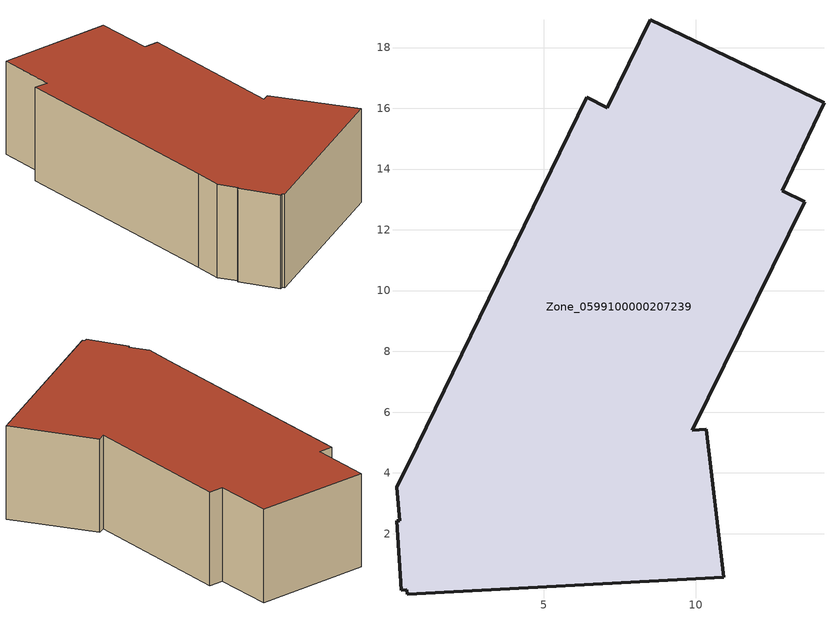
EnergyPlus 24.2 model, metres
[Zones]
Zone_0599100000207239
 floor ground (C_G): 0.84,4.89 6.41,16.36 7.09,16.02 8.5,18.91 14.22,16.18 12.85,13.28 13.58,12.93 9.89,5.41 10.35,5.43 10.92,0.56 0.5,0.01 0.49,0.14 0.31,0.14 0.16,2.42 0.26,2.42 0.15,3.53 z4.1
 wall outside (C_F): 6.41,16.36 0.84,4.89 0.15,3.53 0.26,2.42 0.16,2.42 0.31,0.14 0.49,0.14 0.5,0.01 10.92,0.56 10.35,5.43 9.89,5.41 13.58,12.93 12.85,13.28 14.22,16.18 8.5,18.91 7.09,16.02 6.41,16.36 z4.1:9.28
 roof outside (C_R): 9.89,5.41 13.58,12.93 12.85,13.28 14.22,16.18 8.5,18.91 7.09,16.02 6.41,16.36 0.84,4.89 0.15,3.53 0.26,2.42 0.16,2.42 0.31,0.14 0.49,0.14 0.5,0.01 10.92,0.56 10.35,5.43 z9.28
[BUILDING]
Pand.0599100000207239: North Axis=0; Terrain=City; Loads Convergence Tolerance Value=0.04; Temperature Convergence Tolerance Value=0.4; Solar Distribution=FullExterior; Maximum Number of Warmup Days=25; Minimum Number of Warmup Days=1
[Site:Location]
Rotterdam.The.Hague.AP_ZH_NLD Design_Conditions: Latitude=51.96; Longitude=4.45; Time Zone=1; Elevation=-4.5
[SITE:GROUNDTEMPERATURE:BUILDINGSURFACE]
18, 18, 18, 18, 18, 18, 18, 18, 18, 18, 18, 18
[MATERIAL] Thermal Absorptance=0.9; Solar Absorptance=0.7; Visible Absorptance=0.7
Name | Roughness | Thickness | Conductivity | Density | Specific Heat
G.D.1965 | MediumSmooth | 0.15 | 1 | 540 | 1210
F.D.1965 | Rough | 0.3 | 0.857143 | 1920 | 840
R.D.1965 | MediumRough | 0.2 | 0.08 | 1500 | 1000
[CONSTRUCTION]
C_G: G.D.1965
C_F: F.D.1965
C_R: R.D.1965
[ZONE]
Zone_0599100000207239: Type=1; Multiplier=1; Ceiling Height=Autocalculate; Volume=Autocalculate; Floor Area=autocalculate; Part of Total Floor Area=Yes
[ZONEINFILTRATION:DESIGNFLOWRATE]
Infil_Zone_0599100000207239: Zone or ZoneList or Space or SpaceList=Zone_0599100000207239; Schedule=AlwaysOn; Design Flow Rate Calculation Method=Flow/Area; Flow Rate per Floor Area=0.0042; Constant Term Coefficient=1; Temperature Term Coefficient=0; Velocity Term Coefficient=0; Velocity Squared Term Coefficient=0
[HVACTEMPLATE:ZONE:IDEALLOADSAIRSYSTEM]
Zone_0599100000207239: Maximum Heating Supply Air Temperature=50; Minimum Cooling Supply Air Temperature=13; Maximum Heating Supply Air Humidity Ratio=0.0156; Minimum Cooling Supply Air Humidity Ratio=0.0077; Heating Limit=NoLimit; Cooling Limit=NoLimit; Dehumidification Control Type=ConstantSensibleHeatRatio; Cooling Sensible Heat Ratio=0.7; Dehumidification Setpoint=60; Humidification Control Type=None; Humidification Setpoint=30; Outdoor Air Method=None; Outdoor Air Flow Rate per Person=0.00944; Outdoor Air Flow Rate per Zone Floor Area=0; Outdoor Air Flow Rate per Zone=0; Demand Controlled Ventilation Type=None; Outdoor Air Economizer Type=NoEconomizer; Heat Recovery Type=None; Sensible Heat Recovery Effectiveness=0.7; Latent Heat Recovery Effectiveness=0.65
[ZONECONTROL:THERMOSTAT]
ThermostatControl_Zone_0599100000207239: Zone or ZoneList=Zone_0599100000207239; Control Type Schedule=DualSetpointControlType; Control 1=Thermostat_Zone_0599100000207239; Temperature Difference Between Cutout And Setpoint=0
[THERMOSTATSETPOINT:DUALSETPOINT]
Thermostat_Zone_0599100000207239: Heating Setpoint Temperature Schedule=HeatingSetpoint_Zone_0599100000207239; Cooling Setpoint Temperature Schedule=CoolingSetpoint_Zone_0599100000207239
[SCHEDULE:COMPACT]
HeatingSetpoint_Zone_0599100000207239: Through: 12/31, For: AllDays, Until: 24:00, 21
CoolingSetpoint_Zone_0599100000207239: Through: 12/31, For: AllDays, Until: 24:00, 24
DualSetpointControlType: Through: 12/31, For: AllDays, Until: 24:00, 4
AlwaysOn: Through: 12/31, For: AllDays, Until: 24:00, 1
